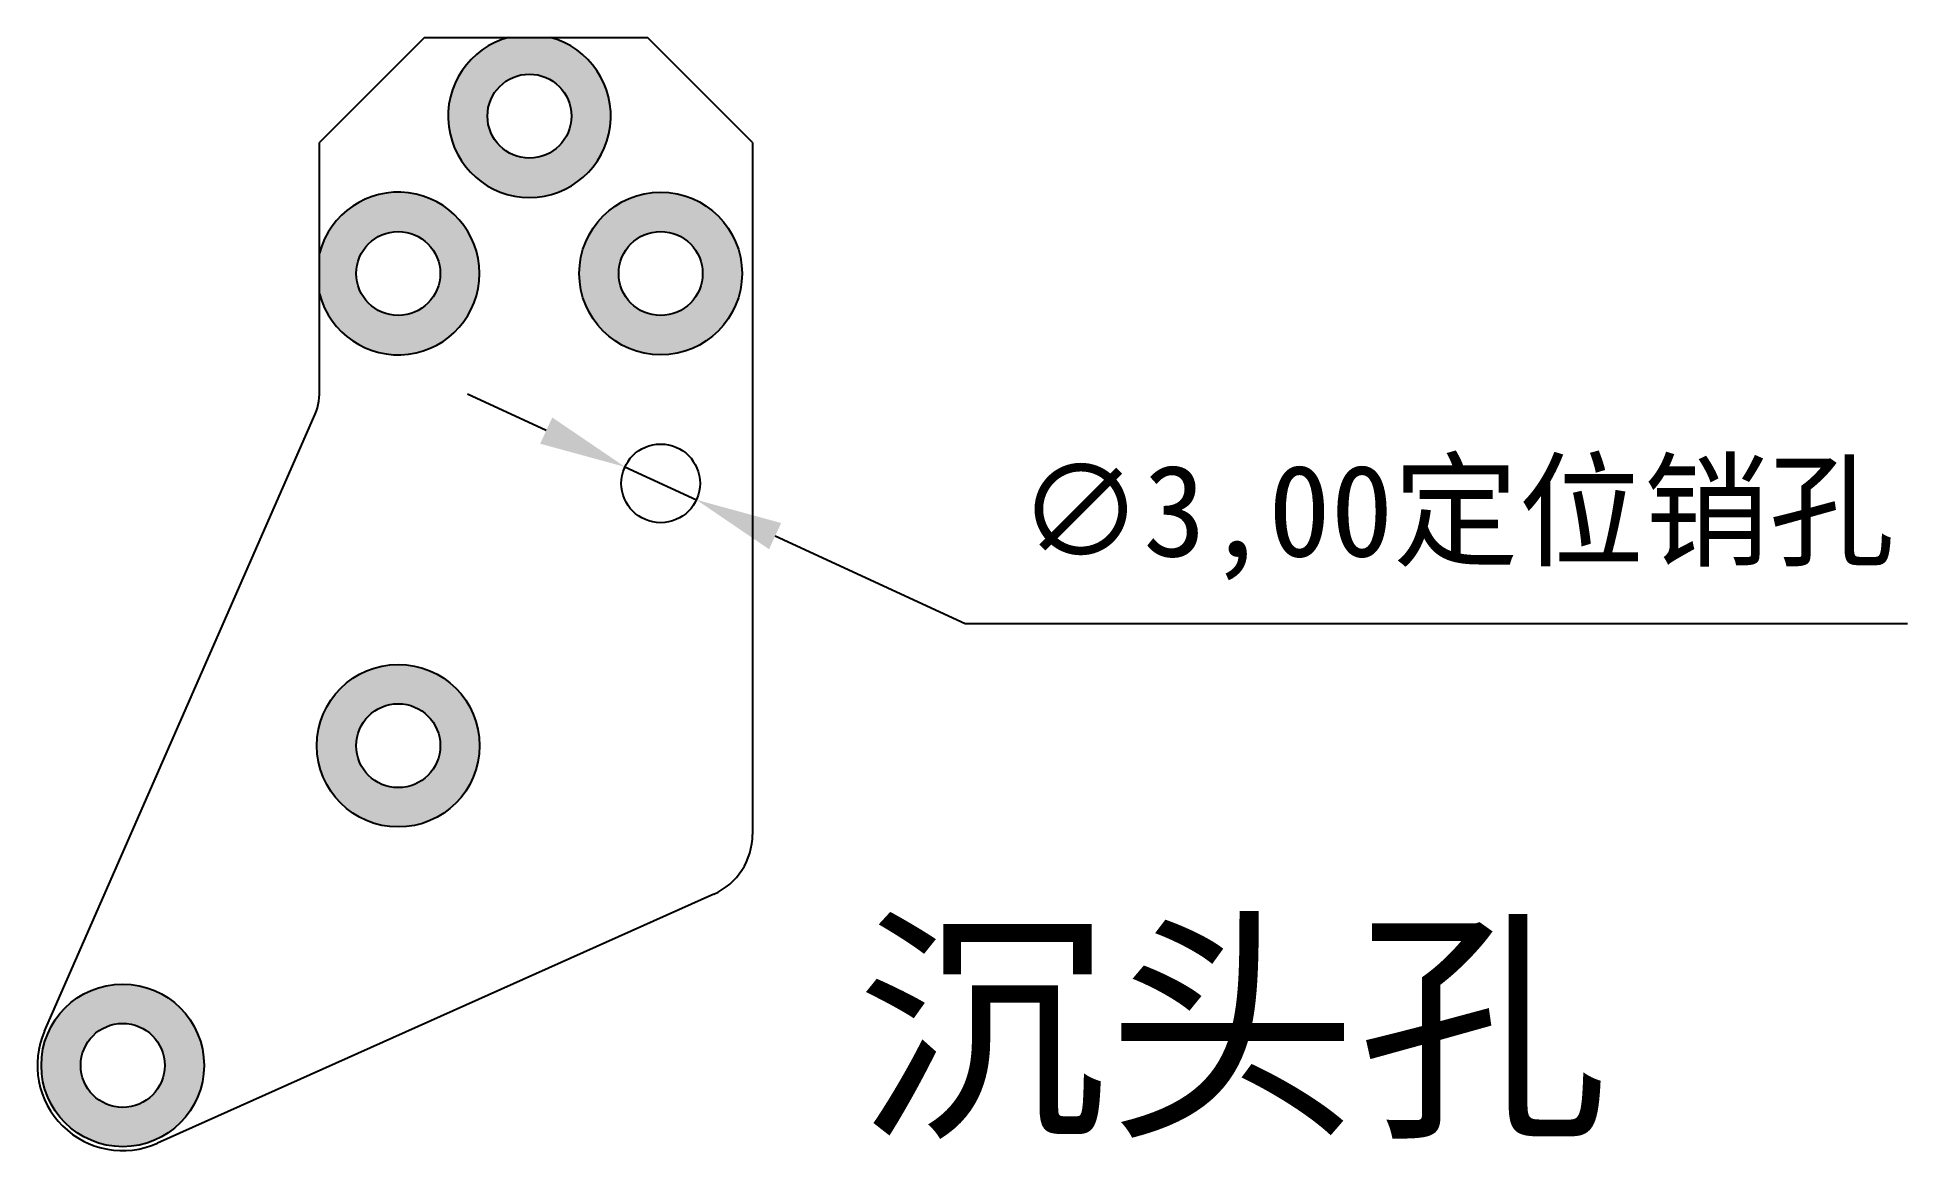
# Model space of a CAD drawing. Header units: millimetres. Extents: x -23.8 to 47.5, y -25.4 to 17.
import ezdxf

# ---------------------------------------------------------------- set-up
doc = ezdxf.new("R2010")
doc.units = ezdxf.units.MM
doc.header["$PDSIZE"] = -1
doc.dimstyles.new('ISO-25', dxfattribs={"dimtxt": 2.5, "dimasz": 2.5, "dimexe": 1.25, "dimexo": 0.625, "dimtad": 1, "dimtxsty": 'Standard', "dimcen": 2.5, "dimadec": 0, "dimazin": 0, "dimtfac": 1, "dimtmove": 0, "dimatfit": 3, "dimfxl": 1, "dimarcsym": 0})

# ---------------------------------------------------------------- blocks, each defined once
blk = doc.blocks.new('*D2')
at = {"color": 0, "lineweight": -2, "transparency": 16777216}
for p, q in [((-4.361, 2.011), (-7.359, 3.394)), ((-1.362, 0.628), (1.362, -0.628)), ((11.6, -5.35), (4.361, -2.011)), ((47.514, -5.35), (11.6, -5.35))]:
    blk.add_line(p, q, dxfattribs=at)
at = {"color": 0, "transparency": 16777216}
for points in [[(-4.13, 2.511), (-4.591, 1.511), (-1.362, 0.628)], [(4.591, -1.511), (4.13, -2.511), (1.362, -0.628)]]:
    blk.add_solid(points, dxfattribs=at)
at = {"layer": 'Defpoints', "color": 0, "transparency": 16777216}
for p in [(-1.362, 0.628), (1.362, -0.628)]:
    blk.add_point(p, dxfattribs=at)
at = {"color": 0, "transparency": 16777216, "insert": (30.319, -1.491), "char_height": 3.5, "attachment_point": 5}
blk.add_mtext('∅3,00{\\fSimSun|b0|i0|c134|p2;定位销孔}', dxfattribs=at)

msp = doc.modelspace()

# ---------------------------------------------------------------- hatches: boundary and pattern name
h = msp.add_hatch(color=3)
h.dxf.hatch_style = 1
h.paths.add_polyline_path([(-6.9, -10, 1), (-13.1, -10, 1)])
h.paths.add_polyline_path([(-11.6, -10, -1), (-8.4, -10, -1)], flags=16)
h.paths.add_polyline_path([(-17.4, -22.187, 1), (-23.6, -22.187, 1)])
h.paths.add_polyline_path([(-22.1, -22.187, -1), (-18.9, -22.187, -1)], flags=16)
edge = h.paths.add_edge_path()
edge.add_spline(control_points=[(-13, 8.781), (-13, 8.524), (-13, 8.261), (-13, 7.735), (-13, 7.475), (-13, 7.219)], knot_values=[0, 0, 0, 0, 0.5, 0.5, 1, 1, 1, 1], degree=3, periodic=0)
edge.add_arc((-10, 8), 3.1, 194.59255, 525.40745)
h.paths.add_polyline_path([(-11.6, 8, -1), (-8.4, 8, -1)], flags=16)
edge = h.paths.add_edge_path()
edge.add_spline(control_points=[(-4.219, 17), (-4.476, 17), (-4.739, 17), (-5.265, 17), (-5.525, 17), (-5.781, 17)], knot_values=[0, 0, 0, 0, 0.5, 0.5, 1, 1, 1, 1], degree=3, periodic=0)
edge.add_arc((-5, 14), 3.1, 104.59255, 435.40745)
h.paths.add_polyline_path([(-6.6, 14, -1), (-3.4, 14, -1)], flags=16)
h.paths.add_polyline_path([(3.1, 8, 1), (-3.1, 8, 1)])
h.paths.add_polyline_path([(-1.6, 8, -1), (1.6, 8, -1)], flags=16)

# ---------------------------------------------------------------- linework, layer by layer
at = {"color": 7, "linetype": 'Continuous', "lineweight": 25}
for p, q in [((-9, 17), (-13, 13)), ((-9, 17), (-5.781, 17)), ((-4.219, 17), (-0.5, 17)), ((3.5, 13), (-0.5, 17)), ((-13, 8.781), (-13, 13)), ((3.5, 13), (3.5, -13.38)), ((-13, 3.524), (-13, 7.219)), ((-23.476, -20.881), (-13.211, 2.52)), ((2.022, -15.662), (-19.172, -25.153))]:
    msp.add_line(p, q, dxfattribs=at)
for centre, radius in [((-5, 14), 1.6), ((0, 8), 3.1), ((-10, 8), 1.6), ((0, 8), 1.6), ((0, 0), 1.5), ((-10, -10), 3.1), ((-10, -10), 1.6), ((-20.5, -22.187), 3.1), ((-20.5, -22.187), 1.6)]:
    msp.add_circle(centre, radius, dxfattribs=at)
for centre, radius, start, end in [((-5, 14), 3.1, 104.59255, 75.40745), ((-10, 8), 3.1, 194.59255, 165.40745), ((-15.5, 3.524), 2.5, 336.31363, 0), ((1, -13.38), 2.5, 294.12348, 0), ((-20.5, -22.187), 3.25, 156.31363, 294.12348)]:
    msp.add_arc(centre, radius, start, end, dxfattribs=at)
for points in [[(-5.781, 17), (-5.525, 17), (-5.265, 17), (-4.739, 17), (-4.476, 17), (-4.219, 17)], [(-13, 7.219), (-13, 7.475), (-13, 7.735), (-13, 8.261), (-13, 8.524), (-13, 8.781)]]:
    msp.add_open_spline(points, degree=3, knots=[0, 0, 0, 0, 0.5, 0.5, 1, 1, 1, 1], dxfattribs=at)

# ---------------------------------------------------------------- texts
at = {"insert": (7.459, -17.222), "char_height": 7, "attachment_point": 1}
msp.add_mtext_dynamic_manual_height_columns('{\\fSimSun|b0|i0|c134|p2;\\C3;沉头孔}', width=33.0043, gutter_width=17.5, heights=[0], dxfattribs=at)

# ---------------------------------------------------------------- dimensions: what is measured, and where the dimension line sits
dim = msp.add_diameter_dim_2p(p1=(-1.362, 0.628), p2=(1.362, -0.628), text='<>{\\fSimSun|b0|i0|c134|p2;定位销孔}', dimstyle='ISO-25', override={"dimtxt": 3.5, "dimasz": 3.302, "dimexe": 1, "dimexo": 0, "dimgap": 1.524, "dimtih": 1, "dimtoh": 1, "dimzin": 1, "dimadec": 2, "dimtzin": 1})
dim.commit()
dim.dimension.update_dxf_attribs({"geometry": '*D2', "text_midpoint": (30.319, -1.491)})

doc.saveas('drawing.dxf')
